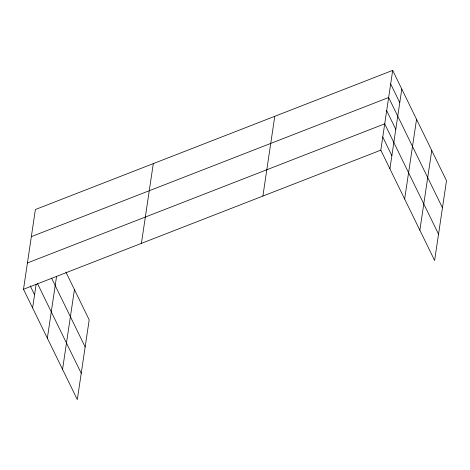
<?xml version="1.0" encoding="UTF-8"?>
<svg xmlns="http://www.w3.org/2000/svg" width="470" height="470" viewBox="0 0 470 470"><rect width="100%" height="100%" fill="white"/><g stroke="black" fill="none" stroke-linecap="round" stroke-linejoin="round"><path stroke-width="0.7" d="M65.894 272.071L89.194 319.847L77.309 399.606L23.5 289.279L35.385 209.526L392.691 70.394L446.5 180.721L434.615 260.474L380.806 150.153L392.691 70.394M32.6 307.944L36.114 284.391M47.352 338.188L56.582 276.278M62.557 369.355L74.442 289.602M141.411 243.366L153.296 163.613M262.894 196.061L274.78 116.307M389.906 168.812L401.791 89.059M404.658 199.063L416.549 119.304M419.863 230.23L431.748 150.471M31.343 236.639L388.649 97.513L442.458 207.84M27.425 262.959L384.73 123.833L438.534 234.154M23.5 289.279L380.806 150.153M390.67 83.954L399.77 102.619M386.687 110.673L395.793 129.332M382.768 136.993L391.868 155.652M51.671 278.316L85.152 346.966M37.488 283.592L81.234 373.286M30.168 285.772L34.563 294.784"/></g></svg>
